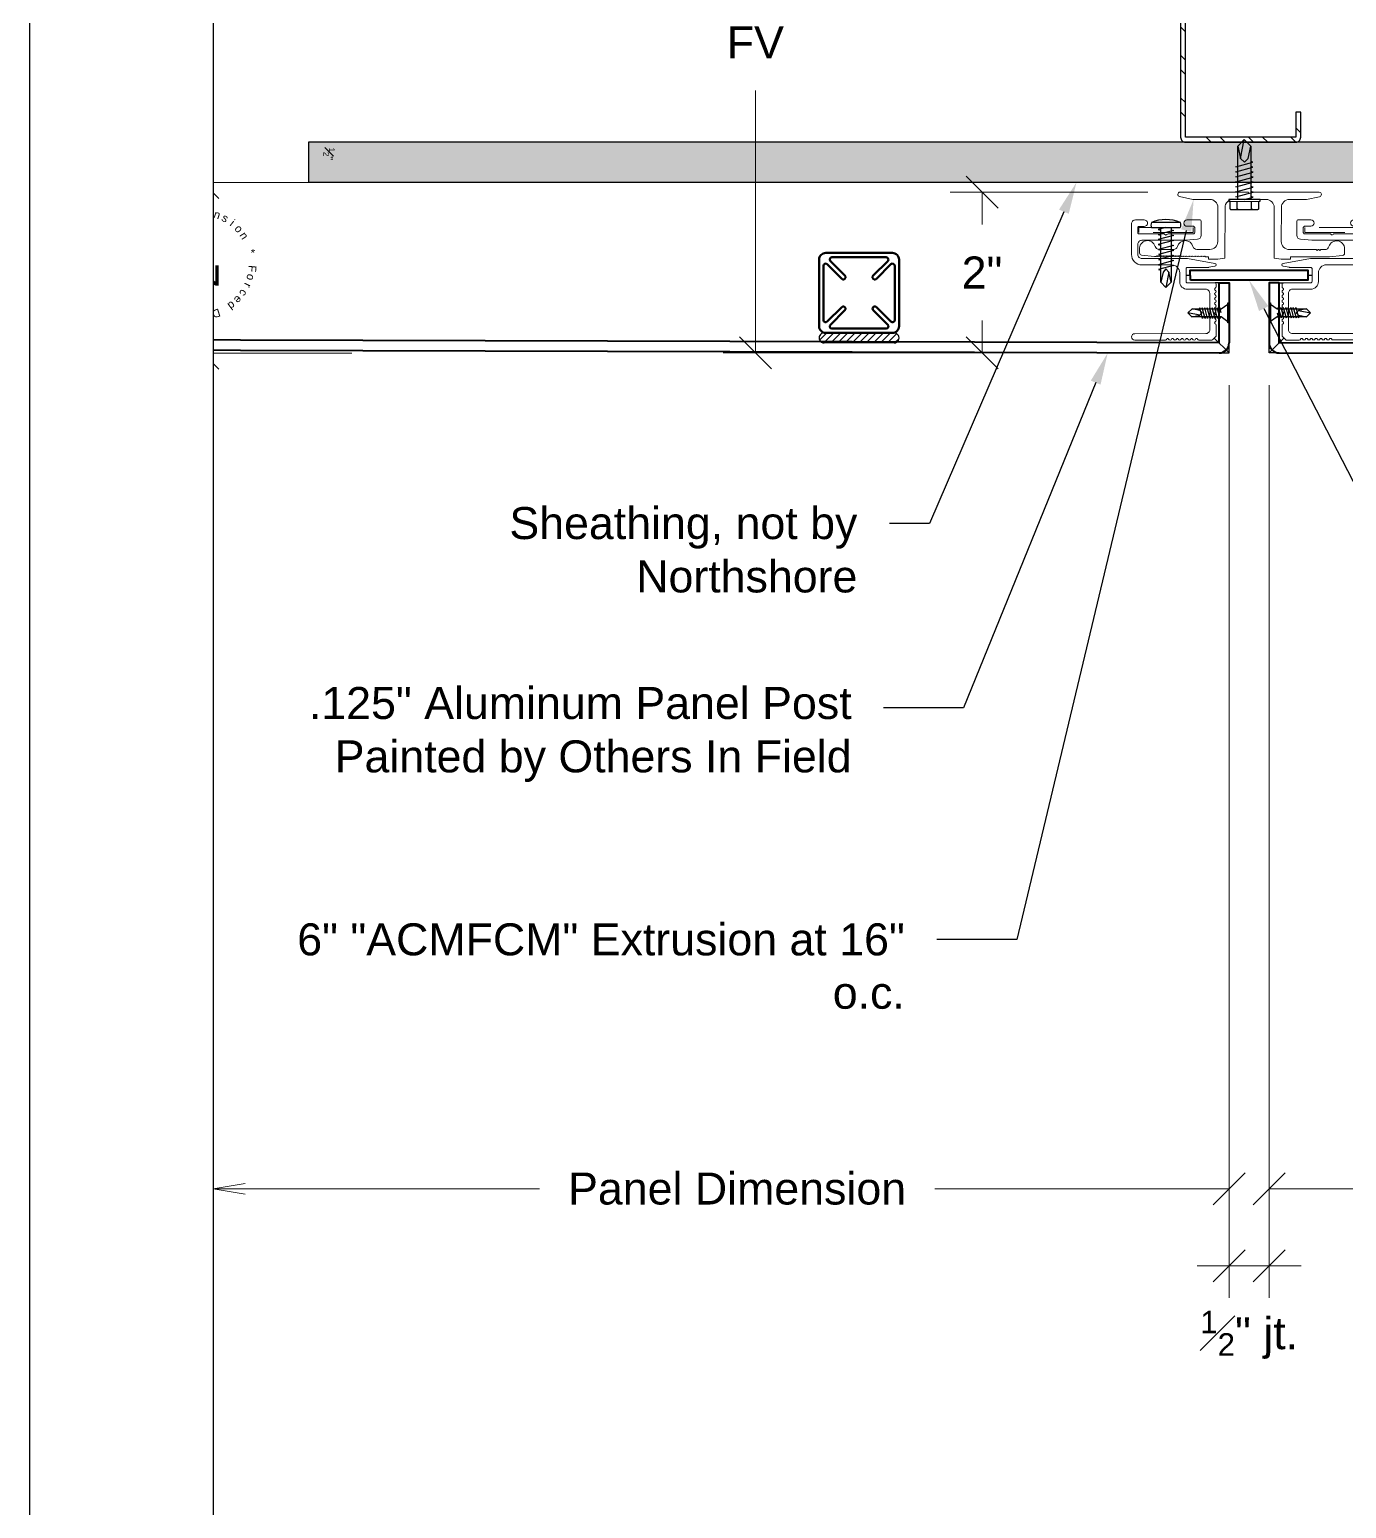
# Model space of a CAD drawing. Header units: inches. Extents: x -301 to 39679, y -468 to 370.
# Drawn here: x -20.05 to -3.59, y -348.61 to -330.13 of the extents above; entities that cross this region are included whole.
import ezdxf
from ezdxf import colors
from ezdxf.entities.mleader import LeaderData, LeaderLine
from ezdxf.enums import TextEntityAlignment as Align
from ezdxf.math import Vec2, Vec3

# ---------------------------------------------------------------- set-up
doc = ezdxf.new("R2010")
doc.units = ezdxf.units.IN
doc.header["$MEASUREMENT"] = 0
doc.linetypes.add('DASHED', pattern=[0.75, 0.5, -0.25])
doc.layers.get('Defpoints').update_dxf_attribs({"color": 3})
doc.layers.add('NSE-Border', color=156, linetype='Continuous', plot=False)
doc.layers.add('NSE-Construction', color=86, linetype='Continuous', plot=False)
for name, color, linetype, lineweight in [('NSE-Call-Outs', 51, 'Continuous', 13), ('NSE-Dimensions', 51, 'Continuous', 13), ('NSE-Furring 01', 30, 'Continuous', 18), ('NSE-Hardware', 111, 'Continuous', 25), ('NSE-Panels 01', 1, 'Continuous', 40), ('NSE-Sealant', 143, 'Continuous', 13), ('NSE-Title', 51, 'Continuous', 9)]:
    doc.layers.add(name, color=color, linetype=linetype, lineweight=lineweight)
doc.layers.add('NSE-Detail Border', color=7, linetype='Continuous')
doc.styles.add('001 - NSSM - Standard', font='arial.ttf', dxfattribs={"height": 0.1})
doc.styles.add('004 - NSSM - Standard', font='arial.ttf', dxfattribs={"height": 0.4})
doc.styles.add('008 - NSSM - Standard', font='arial.ttf', dxfattribs={"height": 0.8})
doc.styles.add('3_0-0_TEXT', font='simplex.shx', dxfattribs={"width": 0.7, "height": 0.375})
doc.styles.add('Anno - NSSM - Standard', font='arial.ttf', dxfattribs={"height": 0.1})
doc.dimstyles.new('$$$FASTENER$$$', dxfattribs={"dimtxt": 0.375, "dimasz": 0, "dimexe": 0, "dimexo": 0, "dimgap": 0, "dimtad": 0, "dimtih": 1, "dimtoh": 1, "dimdec": 4, "dimzin": 3, "dimdsep": 46, "dimlunit": 4, "dimtxsty": '3_0-0_TEXT', "dimblk": 'NONE', "dimcen": 0, "dimclrd": 256, "dimclre": 256, "dimclrt": 256, "dimadec": 0, "dimazin": 0, "dimtfac": 0.375, "dimtdec": 4, "dimtofl": 0, "dimtmove": 1, "dimatfit": 3, "dimldrblk": 'NONE', "dimfxl": 1, "dimtolj": 1, "dimtzin": 0, "dimarcsym": 0})
doc.dimstyles.new('004 - NSSM - Standard$0', dxfattribs={"dimtxt": 0.4, "dimasz": 0.4, "dimexe": 0.4, "dimexo": 0.4, "dimgap": 0.4, "dimtad": 0, "dimdec": 4, "dimzin": 3, "dimdsep": 46, "dimlunit": 5, "dimtxsty": '004 - NSSM - Standard', "dimblk": 'OBLIQUE', "dimcen": 0.4, "dimclrd": 256, "dimclre": 256, "dimclrt": 256, "dimazin": 0, "dimtfac": 0.7, "dimtdec": 4, "dimtmove": 1, "dimatfit": 2, "dimfxl": 1, "dimtfill": 1, "dimtfillclr": 11, "dimfrac": 1, "dimtolj": 1, "dimtzin": 0, "dimlwd": 0, "dimlwe": 0, "dimarcsym": 0})

# ---------------------------------------------------------------- blocks, each defined once
blk = doc.blocks.new('*U282')
blk.add_wipeout([(7.4103, 1.1293), (7.4103, 0), (0, 0), (0, 11.3125), (8.1719, 11.3125), (8.1719, 0), (7.4103, 0), (7.4103, 11.2706), (0.5733, 11.2706), (0.5733, 1.1293)])
at = {"layer": 'Defpoints', "ltscale": 0.0625}
blk.add_lwpolyline([(0.5733, 1.1293), (7.4103, 1.1293), (7.4103, 11.2706), (0.5733, 11.2706)], close=True, dxfattribs=at)
at = {"layer": 'NSE-Border', "ltscale": 0.0625}
blk.add_lwpolyline([(0, 0), (8.1719, 0), (8.1719, 11.3125), (0, 11.3125)], close=True, dxfattribs=at)
at = {"layer": 'Defpoints', "style": '008 - NSSM - Standard'}
blk.add_attdef('DETAIL_NUMBER', text='', height=0.2179, dxfattribs=at).set_placement((0.625, 0.5668), align=Align.MIDDLE_CENTER)
at = {"layer": 'NSE-Title', "style": '004 - NSSM - Standard'}
for tag, p in [('DETAIL_DESCRIPTION', (1.1292, 0.6197)), ('ARCH_REF', (2.1968, 0.3884))]:
    blk.add_attdef(tag, p, '', height=0.1341, dxfattribs=at)
blk = doc.blocks.new('*U32')
h = blk.add_hatch()
h.set_pattern_fill('ANSI32', color=256)
h.set_pattern_definition([(45, (-0.1277, -0.5417), (-0.265165, 0.265165), []), (45, (0.0491, -0.5417), (-0.265165, 0.265165), [])])
h.paths.add_polyline_path([(0.062, 0.062), (0.062, 1.438), (0.375, 1.438), (0.375, 1.5), (0.062, 1.5, 0.414214), (0, 1.438), (0, 0.062, 0.414214), (0.062, 0), (5.937, 0, 0.414214), (6, 0.062), (6, 1.438, 0.414214), (5.937, 1.5), (5.625, 1.5), (5.625, 1.438), (5.937, 1.438), (5.937, 0.062)])
blk.add_lwpolyline([(0.062, 0), (5.937, 0, 0.414214), (6, 0.062), (6, 1.438, 0.414214), (5.937, 1.5), (5.625, 1.5), (5.625, 1.438), (5.937, 1.438), (5.937, 0.062), (0.062, 0.062), (0.062, 1.438), (0.375, 1.438), (0.375, 1.5), (0.062, 1.5, 0.414214), (0, 1.438), (0, 0.062, 0.414214)], format="xyb", close=True)
blk = doc.blocks.new('*U195')
h = blk.add_hatch()
h.set_pattern_fill('AR-SAND', color=256, scale=0.125)
h.set_pattern_definition([(37.5, (0, 14.88534), (-0.0078742, 0.240853), [0, -0.19, 0, -0.2125, 0, -0.203125]), (7.5, (0, 14.88534), (0.221222, 0.352768), [0, -0.1025, 0, -0.17125, 0, -0.065625]), (327.5, (-0.15375, 14.88534), (0.3892677, 0.0007074), [0, -0.0625, 0, -0.225, 0, -0.29375]), (317.5, (-0.15375, 14.88534), (0.375766, 0.1097094), [0, -0.03125, 0, -0.1475, 0, -0.16875])])
h.paths.add_polyline_path([(0, 0), (0.5, 0), (0.5, 26.885), (0, 26.885)])
blk.add_lwpolyline([(0, 0), (0.5, 0), (0.5, 26.885), (0, 26.885)], close=True)
at = {"layer": 'NSE-Construction', "insert": (0.066, 0.329), "char_height": 0.1, "attachment_point": 1, "style": 'Anno - NSSM - Standard'}
blk.add_mtext_dynamic_manual_height_columns('\\A1;{\\H0.7x;\\S1#2;\\H1.42857x;"}', width=0.38327, gutter_width=0.5, heights=[0], dxfattribs=at)
blk = doc.blocks.new('_Oblique')
at = {"color": 0, "linetype": 'ByBlock', "lineweight": -2}
blk.add_line((-0.5, -0.5), (0.5, 0.5), dxfattribs=at)
blk = doc.blocks.new('_Open')
at = {"color": 0, "linetype": 'ByBlock', "lineweight": -2}
for p, q in [((-1, 0.167), (0, 0)), ((-1, -0.167), (0, 0)), ((0, 0), (-1, 0))]:
    blk.add_line(p, q, dxfattribs=at)
blk = doc.blocks.new('*D54')
at = {"layer": 'Defpoints', "color": 0, "transparency": 16777216}
for p in [(-17.757, -334.135), (-5.059, -334.169), (-17.757, -344.614)]:
    blk.add_point(p, dxfattribs=at)
at = {"layer": 'NSE-Dimensions', "lineweight": 0, "transparency": 16777216}
for p, q in [((-5.059, -334.569), (-5.059, -345.014)), ((-17.357, -344.614), (-13.679, -344.614)), ((-5.059, -344.614), (-8.737, -344.614))]:
    blk.add_line(p, q, dxfattribs=at)
at = {"layer": 'NSE-Dimensions', "lineweight": 0, "transparency": 16777216, "xscale": 0.4, "yscale": 0.4, "zscale": 0.4}
blk.add_blockref('_Oblique', (-5.059, -344.614), dxfattribs=at)
at = {"layer": 'NSE-Dimensions', "lineweight": 0, "transparency": 16777216, "xscale": 0.4, "yscale": 0.4, "zscale": 0.4, "rotation": 180}
blk.add_blockref('_Open', (-17.757, -344.614), dxfattribs=at)
at = {"layer": 'NSE-Dimensions', "transparency": 16777216, "insert": (-11.208, -344.614), "char_height": 0.4, "attachment_point": 5, "style": '004 - NSSM - Standard', "bg_fill": 3, "box_fill_scale": 1.25, "bg_fill_color": 256, "bg_fill_true_color": 13158600, "bg_fill_transparency": 0}
blk.add_mtext('\\A1;Panel Dimension', dxfattribs=at)
blk = doc.blocks.new('*D55')
at = {"layer": 'Defpoints', "color": 0, "transparency": 16777216}
for p in [(-4.559, -334.169), (9.591, -335.206), (9.591, -344.614)]:
    blk.add_point(p, dxfattribs=at)
at = {"layer": 'NSE-Dimensions', "lineweight": 0, "transparency": 16777216}
for p, q in [((-4.559, -334.569), (-4.559, -345.014)), ((-4.559, -344.614), (-0.155, -344.614)), ((9.191, -344.614), (4.787, -344.614))]:
    blk.add_line(p, q, dxfattribs=at)
at = {"layer": 'NSE-Dimensions', "lineweight": 0, "transparency": 16777216, "xscale": 0.4, "yscale": 0.4, "zscale": 0.4, "rotation": 180}
blk.add_blockref('_Oblique', (-4.559, -344.614), dxfattribs=at)
at = {"layer": 'NSE-Dimensions', "lineweight": 0, "transparency": 16777216, "xscale": 0.4, "yscale": 0.4, "zscale": 0.4}
blk.add_blockref('_Open', (9.591, -344.614), dxfattribs=at)
at = {"layer": 'NSE-Dimensions', "transparency": 16777216, "insert": (2.316, -344.614), "char_height": 0.4, "attachment_point": 5, "style": '004 - NSSM - Standard', "bg_fill": 3, "box_fill_scale": 1.25, "bg_fill_color": 256, "bg_fill_true_color": 13158600, "bg_fill_transparency": 0}
blk.add_mtext('\\A1;Panel Dimension', dxfattribs=at)
blk = doc.blocks.new('*D52')
at = {"layer": 'Defpoints', "color": 0, "transparency": 16777216}
for p in [(-17.885, -332.036), (-15.622, -332.036), (-15.622, -334.169)]:
    blk.add_point(p, dxfattribs=at)
at = {"layer": 'NSE-Construction', "lineweight": 0, "transparency": 16777216}
for p, q in [((-16.022, -332.036), (-18.285, -332.036)), ((-17.885, -332.036), (-17.885, -332.469)), ((-17.885, -334.169), (-17.885, -333.735)), ((-16.022, -334.169), (-18.285, -334.169))]:
    blk.add_line(p, q, dxfattribs=at)
at = {"layer": 'NSE-Construction', "lineweight": 0, "transparency": 16777216, "xscale": 0.4, "yscale": 0.4, "zscale": 0.4}
for p, rotation in [((-17.885, -332.036), 90), ((-17.885, -334.169), 270)]:
    blk.add_blockref('_Oblique', p, dxfattribs=dict(at, rotation=rotation))
at = {"layer": 'NSE-Construction', "transparency": 16777216, "insert": (-17.885, -333.102), "char_height": 0.4, "attachment_point": 5, "rotation": 90, "style": '004 - NSSM - Standard', "bg_fill": 3, "box_fill_scale": 1.25, "bg_fill_color": 256, "bg_fill_true_color": 13158600, "bg_fill_transparency": 0}
blk.add_mtext('\\A1;2"', dxfattribs=at)
blk = doc.blocks.new('ForcedDimension Note')
at = {"layer": 'Defpoints', "color": 3, "style": '001 - NSSM - Standard'}
for s, rotation, p in [('d', 38.8462, (-0.0941, 0.1168)), ('D', 19.6717, (-0.0505, 0.1412)), ('i', 10.0845, (-0.0263, 0.1477)), ('m', 0.4973, (-0.0013, 0.15)), ('e', 350.9101, (0.0237, 0.1481)), ('n', 341.3229, (0.048, 0.1421)), ('s', 331.7356, (0.071, 0.1321)), ('i', 322.1484, (0.092, 0.1184)), ('c', 58.0206, (-0.1272, 0.0794)), ('e', 48.4334, (-0.1122, 0.0995)), ('o', 312.5612, (0.1105, 0.1015)), ('n', 302.974, (0.1258, 0.0816)), ('r', 67.6078, (-0.1387, 0.0571)), ('*', 283.7995, (0.1457, 0.0358)), ('F', 86.7823, (-0.1498, 0.0084)), ('o', 77.1951, (-0.1463, 0.0332)), ('*', 101.6423, (-0.1469, -0.0303)), ('o', 255.0379, (0.1449, -0.0387)), ('F', 264.6251, (0.1493, -0.0141)), ('n', 120.8168, (-0.1288, -0.0768)), ('c', 235.8634, (0.1242, -0.0842)), ('r', 245.4507, (0.1364, -0.0623)), ('o', 130.404, (-0.1142, -0.0972)), ('i', 139.9912, (-0.0964, -0.1149)), ('s', 149.5785, (-0.076, -0.1293)), ('n', 159.1657, (-0.0534, -0.1402)), ('d', 216.689, (0.0896, -0.1203)), ('e', 226.2762, (0.1084, -0.1037)), ('e', 168.7529, (-0.0293, -0.1471)), ('m', 178.3401, (-0.0043, -0.1499)), ('i', 187.9273, (0.0207, -0.1486)), ('D', 197.5146, (0.0451, -0.143))]:
    blk.add_text(s, height=0.025, rotation=rotation, dxfattribs=at).set_placement(p, align=Align.CENTER)
blk = doc.blocks.new('_None')
blk = doc.blocks.new('*U110')
at = {"linetype": 'Continuous'}
blk.add_lwpolyline([(0.642, -1.543), (0.77, -1.543, 0.414214), (0.9, -1.413), (0.9, -1.041, -0.414214), (1, -0.941), (1.109, -0.941, 0.414214), (1.205, -0.845), (1.205, -0.616, -0.414214), (1.255, -0.566), (1.71, -0.566, -0.414214), (1.76, -0.616), (1.76, -1.503, 1), (1.84, -1.503), (1.84, -1.121, 0.302776), (1.827, -1.103, -0.666667), (1.827, -1.08, 0.666667), (1.827, -1.043, -0.666667), (1.827, -1.02, 0.666667), (1.827, -0.983, -0.666667), (1.827, -0.96, 0.666667), (1.827, -0.923, -0.666667), (1.827, -0.9, 0.666667), (1.827, -0.863, -0.666667), (1.827, -0.84, 0.666667), (1.827, -0.803, -0.666667), (1.827, -0.78, 0.666667), (1.827, -0.743, -0.666667), (1.827, -0.72, 0.302776), (1.84, -0.701), (1.84, -0.539, 0.198912), (1.835, -0.528), (1.797, -0.491, 0.198912), (1.786, -0.486), (1.654, -0.486, 0.302776), (1.636, -0.498, -0.666667), (1.612, -0.498, 0.666667), (1.576, -0.498, -0.666667), (1.552, -0.498, 0.666667), (1.516, -0.498, -0.666667), (1.492, -0.498, 0.666667), (1.456, -0.498, -0.666667), (1.432, -0.498, 0.666667), (1.396, -0.498, -0.666667), (1.372, -0.498, 0.666667), (1.336, -0.498, -0.666667), (1.312, -0.498, 0.666667), (1.276, -0.498, -0.666667), (1.252, -0.498, 0.666667), (1.216, -0.498, -0.666667), (1.192, -0.498, 0.302776), (1.174, -0.486), (1.141, -0.486, 0.414214), (1.125, -0.502), (1.125, -0.845, -0.414214), (1.109, -0.861), (0.948, -0.861, -0.414214), (0.932, -0.845), (0.932, -0.58, 0.045635), (0.931, -0.577), (0.917, -0.5, 0.832406), (0.883, -0.5), (0.82, -0.843, 0.045635), (0.82, -0.845), (0.82, -1.413, -0.414214), (0.77, -1.463), (0.642, -1.463, -0.414214), (0.592, -1.413), (0.592, -0.861, 0.01996), (0.592, -0.86), (0.581, -0.719, 0.391021), (0.531, -0.673), (0.354, -0.673, 0.414214), (0.338, -0.689), (0.338, -0.849, 1), (0.418, -0.849), (0.418, -0.769, -0.414214), (0.434, -0.753), (0.496, -0.753, -0.414214), (0.512, -0.769), (0.512, -1.086, 0.262938), (0.52, -1.1, -0.564932), (0.52, -1.125, 0.262938), (0.512, -1.139), (0.512, -1.447, -0.414214), (0.496, -1.463), (0.434, -1.463, -0.414214), (0.418, -1.447), (0.418, -1.383, 1), (0.338, -1.383), (0.338, -1.493, 0.414214), (0.388, -1.543), (0.706, -1.543)], format="xyb", dxfattribs=at)
at = {"linetype": 'DASHED', "lineweight": 0, "transparency": 16777216}
blk.add_lwpolyline([(0.496, -0.772), (0.496, -1.452), (0.434, -1.452), (0.434, -0.772)], close=True, dxfattribs=at)
blk = doc.blocks.new('*U158')
at = {"transparency": 16777216}
blk.add_lwpolyline([(0.798, -0.617), (0.806, -0.625), (0.798, -0.632), (0.806, -0.64), (0.798, -0.647), (0.806, -0.655), (0.798, -0.662), (0.806, -0.67), (0.798, -0.677), (0.806, -0.685), (0.798, -0.692), (0.806, -0.7), (0.798, -0.707), (0.806, -0.715), (0.798, -0.722), (0.806, -0.73), (0.798, -0.737), (0.806, -0.745), (0.798, -0.752), (0.806, -0.76), (0.798, -0.767), (0.806, -0.775), (0.798, -0.782), (0.806, -0.79), (0.798, -0.797), (0.806, -0.805), (0.798, -0.812), (0.806, -0.82), (0.798, -0.827), (0.806, -0.835), (0.798, -0.842), (0.806, -0.85), (0.798, -0.857), (0.806, -0.865), (0.798, -0.872), (0.806, -0.88), (0.798, -0.887), (0.806, -0.895), (0.798, -0.902), (0.806, -0.91), (0.798, -0.917), (0.806, -0.925), (0.798, -0.932), (0.806, -0.94), (0.798, -0.947), (0.806, -0.955), (0.798, -0.962), (0.806, -0.97), (0.798, -0.977), (0.806, -0.985), (0.798, -0.992), (0.806, -1), (0.798, -1.007), (0.806, -1.015), (0.798, -1.022), (0.806, -1.03), (0.798, -1.037), (0.806, -1.045), (0.798, -1.052), (0.806, -1.06), (0.798, -1.067), (0.806, -1.075), (0.798, -1.082), (0.806, -1.09), (0.798, -1.097), (0.806, -1.105), (0.798, -1.112), (0.806, -1.12), (0.798, -1.127), (0.806, -1.135), (0.798, -1.142), (0.806, -1.15), (0.798, -1.157), (0.806, -1.165), (0.806, -1.187), (0.789, -1.35, -0.383421), (0.761, -1.375), (0.716, -1.375, -0.918526), (0.679, -1.179, 0.337188), (0.716, -1.131), (0.716, -0.948, 0.337188), (0.679, -0.9, -0.760886), (0.679, -0.707, 0.337188), (0.716, -0.659), (0.716, -0.497, 0.414214), (0.616, -0.397), (0.19, -0.397, 0.414214), (0.09, -0.497), (0.09, -0.71), (0.055, -0.875, -0.900068), (0, -0.87), (0, -0.015, 1), (0, 0.015), (0, 0.87, -0.900068), (0.055, 0.875), (0.09, 0.71), (0.09, 0.497, 0.414214), (0.19, 0.397), (0.616, 0.397, 0.414214), (0.716, 0.497), (0.716, 0.835, 1), (0.716, 0.855), (0.716, 0.869, 1), (0.716, 0.889), (0.716, 0.943, 0.337188), (0.679, 0.991, -0.873386), (0.706, 1.187), (0.761, 1.187, -0.383421), (0.789, 1.163), (0.806, 1), (0.806, 0.513), (0.836, 0.513), (0.836, 0.397), (0.825, 0.307), (0.19, 0.307, 0.414214), (0.09, 0.207), (0.09, 0.015, 1), (0.09, -0.015), (0.09, -0.207, 0.414214), (0.19, -0.307), (0.825, -0.307), (0.836, -0.397), (0.836, -0.513), (0.806, -0.513), (0.806, -0.55), (0.798, -0.557), (0.806, -0.565), (0.798, -0.572), (0.806, -0.58), (0.798, -0.587), (0.806, -0.595), (0.798, -0.602), (0.806, -0.61)], format="xyb", close=True, dxfattribs=at)
blk = doc.blocks.new('*U49')
at = {"linetype": 'Continuous'}
blk.add_lwpolyline([(0.642, 1.543), (0.77, 1.543, -0.414214), (0.9, 1.413), (0.9, 1.041, 0.414214), (1, 0.941), (1.109, 0.941, -0.414214), (1.205, 0.845), (1.205, 0.616, 0.414214), (1.255, 0.566), (1.71, 0.566, 0.414214), (1.76, 0.616), (1.76, 1.503, -1), (1.84, 1.503), (1.84, 1.121, -0.302776), (1.827, 1.103, 0.666667), (1.827, 1.08, -0.666667), (1.827, 1.043, 0.666667), (1.827, 1.02, -0.666667), (1.827, 0.983, 0.666667), (1.827, 0.96, -0.666667), (1.827, 0.923, 0.666667), (1.827, 0.9, -0.666667), (1.827, 0.863, 0.666667), (1.827, 0.84, -0.666667), (1.827, 0.803, 0.666667), (1.827, 0.78, -0.666667), (1.827, 0.743, 0.666667), (1.827, 0.72, -0.302776), (1.84, 0.701), (1.84, 0.539, -0.198912), (1.835, 0.528), (1.797, 0.491, -0.198912), (1.786, 0.486), (1.654, 0.486, -0.302776), (1.636, 0.498, 0.666667), (1.612, 0.498, -0.666667), (1.576, 0.498, 0.666667), (1.552, 0.498, -0.666667), (1.516, 0.498, 0.666667), (1.492, 0.498, -0.666667), (1.456, 0.498, 0.666667), (1.432, 0.498, -0.666667), (1.396, 0.498, 0.666667), (1.372, 0.498, -0.666667), (1.336, 0.498, 0.666667), (1.312, 0.498, -0.666667), (1.276, 0.498, 0.666667), (1.252, 0.498, -0.666667), (1.216, 0.498, 0.666667), (1.192, 0.498, -0.302776), (1.174, 0.486), (1.141, 0.486, -0.414214), (1.125, 0.502), (1.125, 0.845, 0.414214), (1.109, 0.861), (0.948, 0.861, 0.414214), (0.932, 0.845), (0.932, 0.58, -0.045635), (0.931, 0.577), (0.917, 0.5, -0.832406), (0.883, 0.5), (0.82, 0.843, -0.045635), (0.82, 0.845), (0.82, 1.413, 0.414214), (0.77, 1.463), (0.642, 1.463, 0.414214), (0.592, 1.413), (0.592, 0.861, -0.01996), (0.592, 0.86), (0.581, 0.719, -0.391021), (0.531, 0.673), (0.354, 0.673, -0.414214), (0.338, 0.689), (0.338, 0.849, -1), (0.418, 0.849), (0.418, 0.769, 0.414214), (0.434, 0.753), (0.496, 0.753, 0.414214), (0.512, 0.769), (0.512, 1.086, -0.262938), (0.52, 1.1, 0.564932), (0.52, 1.125, -0.262938), (0.512, 1.139), (0.512, 1.447, 0.414214), (0.496, 1.463), (0.434, 1.463, 0.414214), (0.418, 1.447), (0.418, 1.383, -1), (0.338, 1.383), (0.338, 1.493, -0.414214), (0.388, 1.543), (0.706, 1.543)], format="xyb", dxfattribs=at)
at = {"linetype": 'DASHED', "lineweight": 0, "transparency": 16777216}
blk.add_lwpolyline([(0.496, 0.772), (0.496, 1.452), (0.434, 1.452), (0.434, 0.772)], close=True, dxfattribs=at)
blk = doc.blocks.new('*D197')
at = {"layer": 'Defpoints', "color": 0, "transparency": 16777216}
for p in [(-5.059, -344.614), (-4.559, -344.614), (-4.559, -345.578)]:
    blk.add_point(p, dxfattribs=at)
at = {"layer": 'NSE-Dimensions', "color": 51, "lineweight": 0, "transparency": 16777216}
for p, q in [((-5.059, -345.014), (-5.059, -345.978)), ((-4.559, -345.014), (-4.559, -345.978)), ((-5.059, -345.578), (-5.459, -345.578)), ((-5.059, -345.578), (-4.559, -345.578)), ((-4.559, -345.578), (-4.159, -345.578))]:
    blk.add_line(p, q, dxfattribs=at)
at = {"layer": 'NSE-Dimensions', "color": 51, "lineweight": 0, "transparency": 16777216, "xscale": 0.4, "yscale": 0.4, "zscale": 0.4}
blk.add_blockref('_Oblique', (-5.059, -345.578), dxfattribs=at)
at = {"layer": 'NSE-Dimensions', "color": 51, "lineweight": 0, "transparency": 16777216, "xscale": 0.4, "yscale": 0.4, "zscale": 0.4, "rotation": 180}
blk.add_blockref('_Oblique', (-4.559, -345.578), dxfattribs=at)
at = {"layer": 'NSE-Dimensions', "transparency": 16777216, "insert": (-4.809, -346.44), "char_height": 0.4, "attachment_point": 5, "style": '004 - NSSM - Standard', "bg_fill": 3, "box_fill_scale": 1.25, "bg_fill_color": 256, "bg_fill_true_color": 13158600, "bg_fill_transparency": 0}
blk.add_mtext('\\A1;{\\H1x;{\\H0.7x;\\S1#2;}"} jt.', dxfattribs=at)
blk = doc.blocks.new('*D283')
at = {"layer": 'Defpoints', "color": 0, "transparency": 16777216}
for p in [(-8.147, -332.159), (-5.673, -332.159), (-5.184, -334.168)]:
    blk.add_point(p, dxfattribs=at)
at = {"layer": 'NSE-Dimensions', "color": 51, "lineweight": 0, "transparency": 16777216}
for p, q in [((-6.073, -332.159), (-8.547, -332.159)), ((-8.147, -332.159), (-8.147, -332.563)), ((-8.147, -334.168), (-8.147, -333.764)), ((-5.584, -334.168), (-8.547, -334.168))]:
    blk.add_line(p, q, dxfattribs=at)
at = {"layer": 'NSE-Dimensions', "color": 51, "lineweight": 0, "transparency": 16777216, "xscale": 0.4, "yscale": 0.4, "zscale": 0.4}
for p, rotation in [((-8.147, -332.159), 90), ((-8.147, -334.168), 270)]:
    blk.add_blockref('_Oblique', p, dxfattribs=dict(at, rotation=rotation))
at = {"layer": 'NSE-Dimensions', "transparency": 16777216, "insert": (-8.147, -333.163), "char_height": 0.4, "attachment_point": 5, "style": '004 - NSSM - Standard', "bg_fill": 3, "box_fill_scale": 1.25, "bg_fill_color": 256, "bg_fill_true_color": 13158600, "bg_fill_transparency": 0}
blk.add_mtext('\\A1;2"', dxfattribs=at)
blk = doc.blocks.new('*D284')
at = {"layer": 'Defpoints', "color": 0, "transparency": 16777216}
for p in [(-10.98, -326.408), (-5.184, -326.408), (-5.184, -334.168)]:
    blk.add_point(p, dxfattribs=at)
at = {"layer": 'NSE-Dimensions', "color": 51, "lineweight": 0, "transparency": 16777216}
for p, q in [((-5.584, -326.408), (-11.38, -326.408)), ((-10.98, -326.408), (-10.98, -329.688)), ((-10.98, -334.168), (-10.98, -330.888)), ((-5.584, -334.168), (-11.38, -334.168))]:
    blk.add_line(p, q, dxfattribs=at)
at = {"layer": 'NSE-Dimensions', "color": 51, "lineweight": 0, "transparency": 16777216, "xscale": 0.4, "yscale": 0.4, "zscale": 0.4}
for p, rotation in [((-10.98, -326.408), 90), ((-10.98, -334.168), 270)]:
    blk.add_blockref('_Oblique', p, dxfattribs=dict(at, rotation=rotation))
at = {"layer": 'NSE-Dimensions', "transparency": 16777216, "insert": (-10.98, -330.288), "char_height": 0.4, "attachment_point": 5, "style": '004 - NSSM - Standard', "bg_fill": 3, "box_fill_scale": 1.25, "bg_fill_color": 256, "bg_fill_true_color": 13158600, "bg_fill_transparency": 0}
blk.add_mtext('\\A1;FV', dxfattribs=at)
blk = doc.blocks.new('*U287')
at = {"layer": 'NSE-Sealant', "linetype": 'ByBlock', "lineweight": -2}
h = blk.add_hatch(dxfattribs=at)
h.set_pattern_fill('ANSI31', color=0, scale=0.5)
h.set_pattern_definition([(45, (-0.80175, 0.5), (-0.0441942, 0.0441942), [])])
edge = h.paths.add_edge_path()
edge.add_arc((0.874, 0.062), 0.0625, 269.4022, 450.5978)
edge.add_line((0.873, 0.125), (0, 0.125))
edge.add_arc((-0.001, 0.062), 0.0625, 89.4022, 270.5978)
edge.add_line((0, 0), (0.873, 0))
at = {"layer": 'NSE-Sealant', "color": 0, "linetype": 'ByBlock', "lineweight": -2}
for p, q in [((0, 0.125), (0.873, 0.125)), ((0.873, 0), (0, 0))]:
    blk.add_line(p, q, dxfattribs=at)
for centre, start, end in [((-0.001, 0.062), 89.4022, 270.5978), ((0.874, 0.062), 269.4022, 90.5978)]:
    blk.add_arc(centre, 0.0625, start, end, dxfattribs=at)
blk = doc.blocks.new('NorthClad Tube Stiffener')
at = {"lineweight": 50}
for points in [[(-0.417, 0.125, -0.414214), (-0.5, 0.208), (-0.5, 1.042, -0.414214), (-0.417, 1.125), (0.417, 1.125, -0.414214), (0.5, 1.042), (0.5, 0.208, -0.414214), (0.417, 0.125)], [(0.177, 0.409), (0.359, 0.227, -0.668179), (0.34, 0.18), (-0.34, 0.18, -0.668179), (-0.359, 0.227), (-0.177, 0.409, 1), (-0.216, 0.448), (-0.398, 0.266, -0.668179), (-0.445, 0.285), (-0.445, 0.965, -0.668179), (-0.398, 0.984), (-0.216, 0.802, 1), (-0.177, 0.841), (-0.359, 1.023, -0.668179), (-0.34, 1.07), (0.34, 1.07, -0.668179), (0.359, 1.023), (0.177, 0.841, 1), (0.216, 0.802), (0.398, 0.984, -0.668179), (0.445, 0.965), (0.445, 0.285, -0.668179), (0.398, 0.266), (0.216, 0.448, 1)]]:
    blk.add_lwpolyline(points, format="xyb", close=True, dxfattribs=at)
at = {"rotation": 180}
blk.add_blockref('*U287', (0.437, 0.125), dxfattribs=at)
blk = doc.blocks.new('*U30')
blk.add_lwpolyline([(0.035, -0.125), (0.035, 0.125), (0.052, 0.125), (0.052, -0.125)], close=True)
for points in [[(0.052, 0.11), (0.136, 0.05), (0.5, 0.05), (0.552, 0), (0.5, -0.05), (0.136, -0.05), (0.052, -0.11), (0.052, 0.11)], [(0.5, 0.05), (0.402, 0.029), (0.373, 0), (0.402, -0.029), (0.5, -0.05)], [(0.402, 0.029), (0.552, 0)]]:
    blk.add_leader(points, dimstyle='$$$FASTENER$$$')
at = {"has_arrowhead": 0}
for points in [[(0.143, 0.05), (0.148, 0.069), (0.184, -0.063), (0.187, -0.051)], [(0.175, 0.05), (0.18, 0.069), (0.215, -0.063), (0.218, -0.051)], [(0.206, 0.05), (0.211, 0.069), (0.246, -0.063), (0.25, -0.051)], [(0.237, 0.05), (0.242, 0.069), (0.278, -0.063), (0.281, -0.051)], [(0.268, 0.05), (0.273, 0.069), (0.309, -0.063), (0.312, -0.051)], [(0.3, 0.05), (0.305, 0.069), (0.34, -0.063), (0.343, -0.051)], [(0.331, 0.05), (0.336, 0.069), (0.371, -0.063), (0.375, -0.051)], [(0.362, 0.05), (0.367, 0.069), (0.403, -0.063), (0.406, -0.051)], [(0.136, 0), (0.153, -0.063), (0.156, -0.051)]]:
    blk.add_leader(points, dimstyle='$$$FASTENER$$$', dxfattribs=at)
blk = doc.blocks.new('*U192')
blk.add_lwpolyline([(14.914, -0.125), (0.125, -0.125), (0.125, -0.876), (0, -0.876), (0, -0.125, -0.414214), (0.125, 0), (14.914, 0, -0.414214), (15.039, -0.125)], format="xyb")
blk.add_lwpolyline([(14.914, -0.125), (14.914, -0.876), (15.039, -0.875), (15.039, -0.125)])
at = {"layer": 'Defpoints'}
for p, q in [((0, 0), (0.185, -0.185)), ((15.039, 0), (14.854, -0.185)), ((0.125, -0.876), (0.178, -0.876)), ((14.914, -0.876), (14.861, -0.876))]:
    blk.add_line(p, q, dxfattribs=at)
for points in [[(0.125, 0), (0, 0), (0, -0.125)], [(14.914, 0), (15.039, 0), (15.039, -0.125)]]:
    blk.add_lwpolyline(points, dxfattribs=at)
at = {"layer": 'NSE-Hardware', "xscale": -1, "rotation": 180}
blk.add_blockref('*U30', (-0.035, -0.501), dxfattribs=at)
at = {"layer": 'NSE-Hardware', "xscale": -1}
blk.add_blockref('*U30', (15.074, -0.501), dxfattribs=at)
blk = doc.blocks.new('*U193')
blk.add_lwpolyline([(13.884, -0.125), (0.125, -0.125), (0.125, -0.876), (0, -0.876), (0, -0.125, -0.414214), (0.125, 0), (13.884, 0, -0.414214), (14.009, -0.125)], format="xyb")
blk.add_lwpolyline([(13.884, -0.125), (13.884, -0.877), (14.009, -0.875), (14.009, -0.125)])
at = {"layer": 'Defpoints'}
for p, q in [((0, 0), (0.185, -0.185)), ((14.009, 0), (13.824, -0.185)), ((0.125, -0.876), (0.178, -0.876)), ((13.884, -0.877), (13.832, -0.877))]:
    blk.add_line(p, q, dxfattribs=at)
for points in [[(0.125, 0), (0, 0), (0, -0.125)], [(13.884, 0), (14.009, 0), (14.009, -0.125)]]:
    blk.add_lwpolyline(points, dxfattribs=at)
at = {"layer": 'NSE-Hardware', "xscale": -1, "rotation": 180}
blk.add_blockref('*U30', (-0.035, -0.501), dxfattribs=at)
at = {"layer": 'NSE-Hardware', "xscale": -1}
blk.add_blockref('*U30', (14.044, -0.501), dxfattribs=at)
blk = doc.blocks.new('*U127')
for p, q in [((-0.061, 0.09), (0.028, 0.09)), ((-0.061, -0.09), (0.028, -0.09))]:
    blk.add_line(p, q)
blk.add_lwpolyline([(0.052, 0.196), (0.028, 0.196), (0.028, -0.196), (0.052, -0.196)], close=True)
for points in [[(0.028, 0.181), (-0.061, 0.181, 0.414214), (-0.073, 0.168), (-0.073, -0.168, 0.414214), (-0.061, -0.18), (0.028, -0.18)], [(-0.073, 0.103, 0.414214), (-0.061, 0.09, 0.414214), (-0.073, 0.078)], [(-0.073, -0.078, 0.414214), (-0.061, -0.09, 0.414214), (-0.073, -0.103)]]:
    blk.add_lwpolyline(points, format="xyb")
for points in [[(0.052, 0.08), (0.719, 0.08), (0.802, 0), (0.719, -0.08), (0.052, -0.08), (0.052, 0.08)], [(0.719, 0.08), (0.562, 0.046), (0.516, 0), (0.562, -0.046), (0.719, -0.08)], [(0.562, 0.046), (0.802, 0)]]:
    blk.add_leader(points, dimstyle='$$$FASTENER$$$')
at = {"has_arrowhead": 0}
for points in [[(0.078, 0.08), (0.085, 0.108), (0.143, -0.108), (0.151, -0.08)], [(0.14, 0.08), (0.148, 0.108), (0.206, -0.108), (0.213, -0.08)], [(0.203, 0.08), (0.21, 0.108), (0.268, -0.108), (0.276, -0.08)], [(0.265, 0.08), (0.273, 0.108), (0.331, -0.108), (0.338, -0.08)], [(0.328, 0.08), (0.335, 0.108), (0.393, -0.108), (0.401, -0.08)], [(0.39, 0.08), (0.398, 0.108), (0.456, -0.108), (0.463, -0.08)], [(0.453, 0.08), (0.46, 0.108), (0.518, -0.108), (0.526, -0.08)], [(0.052, 0), (0.081, -0.108), (0.088, -0.08)]]:
    blk.add_leader(points, dimstyle='$$$FASTENER$$$', dxfattribs=at)
blk = doc.blocks.new('*U271')
for points in [[(-0.011, 0.18), (-0.011, -0.18)], [(0.052, -0.18), (0.052, 0.18)]]:
    blk.add_lwpolyline(points)
for centre, radius, start, end in [((0.02, 0.117), 0.0706, 63.732, 116.268), ((0.403, 0), 0.452, 156.4899, 203.5101), ((0.02, -0.117), 0.0706, 243.732, 296.268)]:
    blk.add_arc(centre, radius, start, end)
for points in [[(0.052, 0.065), (0.735, 0.065), (0.802, 0), (0.735, -0.065), (0.052, -0.065), (0.052, 0.065)], [(0.735, 0.065), (0.607, 0.037), (0.569, 0), (0.607, -0.037), (0.735, -0.065)], [(0.607, 0.037), (0.802, 0)]]:
    blk.add_leader(points, dimstyle='$$$FASTENER$$$')
at = {"has_arrowhead": 0}
for points in [[(0.081, 0.065), (0.089, 0.095), (0.14, -0.095), (0.148, -0.065)], [(0.143, 0.065), (0.151, 0.095), (0.202, -0.095), (0.21, -0.065)], [(0.206, 0.065), (0.214, 0.095), (0.265, -0.095), (0.273, -0.065)], [(0.268, 0.065), (0.276, 0.095), (0.327, -0.095), (0.335, -0.065)], [(0.331, 0.065), (0.339, 0.095), (0.39, -0.095), (0.398, -0.065)], [(0.393, 0.065), (0.401, 0.095), (0.452, -0.095), (0.46, -0.065)], [(0.456, 0.065), (0.464, 0.095), (0.515, -0.095), (0.523, -0.065)], [(0.518, 0.065), (0.526, 0.095), (0.577, -0.095), (0.585, -0.065)], [(0.052, 0), (0.077, -0.095), (0.085, -0.065)]]:
    blk.add_leader(points, dimstyle='$$$FASTENER$$$', dxfattribs=at)

msp = doc.modelspace()

# ---------------------------------------------------------------- linework, layer by layer
at = {"color": 0, "linetype": 'Continuous', "lineweight": 0, "extrusion": (-0.546706, 0.837325, 1.07521e-14)}
msp.add_line((-5.0591, -333.29425), (-5.05992, -333.29422), dxfattribs=at)
at = {"layer": 'NSE-Construction'}
msp.add_line((-4.07634, -333.19495), (-4.02318, -333.19493), dxfattribs=at)

# ---------------------------------------------------------------- block references
for name, p, rotation in [('*U32', (-5.66461, -325.53556), 270), ('*U195', (-16.56595, -331.53556), 270), ('*U127', (-4.86814, -332.30125), 90.06503110559551)]:
    msp.add_blockref(name, p, dxfattribs=dict(at, rotation=rotation))
at = {"layer": 'NSE-Furring 01', "xscale": -1, "rotation": 90.06503110559555}
msp.add_blockref('*U110', (-4.88532, -332.16765), dxfattribs=at)
at = {"layer": 'NSE-Panels 01', "xscale": -1, "rotation": 179.8454673758199}
for name, p in [('*U193', (-19.06836, -334.13107)), ('*U192', (-4.55964, -334.16794))]:
    msp.add_blockref(name, p, dxfattribs=at)

# ---------------------------------------------------------------- next in the draw order: dimensions: what is measured, and where the dimension line sits
at = {"layer": 'NSE-Dimensions'}
dim = msp.add_linear_dim(base=(9.591, -344.61433), p1=(-4.55893, -334.16865), p2=(9.591, -335.20617), text='Panel Dimension', dimstyle='004 - NSSM - Standard$0', override={"dimpost": '"', "dimblk1": 'Oblique', "dimblk2": 'Open', "dimsah": 1, "dimse2": 1, "dimsd2": 0}, dxfattribs=at)
dim.commit()
dim.dimension.update_dxf_attribs({"geometry": '*D55', "text_midpoint": (2.31604, -344.61433)})

# ---------------------------------------------------------------- next in the draw order: leaders
at = {"layer": 'NSE-Call-Outs'}
ml = msp.add_multileader_mtext('Standard', dxfattribs=at)
ml.set_content('6" "ACMFCM" Extrusion at 16" o.c.', color=256, style='004 - NSSM - Standard')
ml.set_leader_properties(color=256)
ml.build(insert=Vec2(0, 0))
ml.multileader.update_dxf_attribs({"dogleg_length": 1, "arrow_head_size": 0.4})
ctx = ml.context
ctx.base_point, ctx.char_height, ctx.arrow_head_size, ctx.landing_gap_size, ctx.plane_origin = Vec3(-17.05878, -341.50064), 0.4, 0.4, 0.4, Vec3(-26.14922, -327.0128)
ctx.text_align_type = 2
notes = []
notes.append((ctx, [(0, (1, 1, 0), (-7.71171, -341.50064), (-1, 0), 1, [(0, [(-5.50231, -332.24929)], 0, [])])]))
ctx.mtext.insert, ctx.mtext.width, ctx.mtext.defined_height, ctx.mtext.alignment, ctx.mtext.flow_direction = Vec3(-9.11171, -341.29737), 8, 1.41801, 3, 5
ctx.mtext.has_bg_fill, ctx.mtext.bg_color, ctx.mtext.bg_scale_factor, ctx.mtext.bg_transparency, ctx.mtext.use_window_bg_color = 1, -1027028792, 1.5, 0, 1
for ctx, leaders in notes:
    for number, flags, end, landing, length, lines in leaders:
        leader = LeaderData()
        leader.index, (leader.has_last_leader_line, leader.has_dogleg_vector, leader.attachment_direction) = number, flags
        leader.last_leader_point, leader.dogleg_vector, leader.dogleg_length = Vec3(end), Vec3(landing), length
        for number, points, colour, breaks in lines:
            line = LeaderLine()
            line.index, line.vertices, line.color, line.breaks = number, Vec3.list(points), colors.encode_raw_color(colour), breaks
            leader.lines.append(line)
        ctx.leaders.append(leader)

# ---------------------------------------------------------------- next in the draw order: linework, layer by layer
at = {"layer": 'NSE-Construction'}
msp.add_line((-5.59689, -333.19561), (-5.54372, -333.19559), dxfattribs=at)
at = {"layer": 'NSE-Panels 01'}
msp.add_lwpolyline([(-5.54365, -333.25809), (-5.54379, -333.13309), (-4.07641, -333.13436), (-4.07627, -333.25936)], close=True, dxfattribs=at)

# ---------------------------------------------------------------- next in the draw order: block references
at = {"layer": 'NSE-Furring 01', "rotation": 269.9349688944044}
msp.add_blockref('*U158', (-4.80293, -332.15964), dxfattribs=at)
at = {"layer": 'NSE-Furring 01', "xscale": -1, "rotation": 90.06503110559555}
msp.add_blockref('*U49', (-4.73707, -332.16638), dxfattribs=at)
at = {"layer": 'NSE-Hardware', "rotation": 270.0650311055956}
msp.add_blockref('*U271', (-5.84901, -332.5499), dxfattribs=at)

# ---------------------------------------------------------------- next in the draw order: dimensions: what is measured, and where the dimension line sits
at = {"layer": 'NSE-Dimensions'}
dim = msp.add_linear_dim(base=(-17.75688, -344.61433), p1=(-5.05893, -334.16865), p2=(-17.75688, -334.13459), angle=180, text='Panel Dimension', dimstyle='004 - NSSM - Standard$0', override={"dimpost": '"', "dimblk1": 'Oblique', "dimblk2": 'Open', "dimsah": 1, "dimse2": 1}, dxfattribs=at)
dim.commit()
dim.dimension.update_dxf_attribs({"geometry": '*D54', "text_midpoint": (-11.2079, -344.61433)})

# ---------------------------------------------------------------- next in the draw order: dimensions: what is measured, and where the dimension line sits
at = {"layer": 'NSE-Construction'}
dim = msp.add_linear_dim(base=(-17.88543, -332.03556), p1=(-15.62216, -334.16865), p2=(-15.62216, -332.03556), angle=90, text='2"', dimstyle='004 - NSSM - Standard$0', override={"dimpost": '"'}, dxfattribs=at)
dim.commit()
dim.dimension.update_dxf_attribs({"geometry": '*D52', "text_midpoint": (-17.88543, -333.10211), "dimtype": 160})
at = {"layer": 'NSE-Dimensions'}
dim = msp.add_linear_dim(base=(-4.55893, -345.57766), p1=(-5.05893, -344.61433), p2=(-4.55893, -344.61433), text='{\\H1x;<>} jt.', dimstyle='004 - NSSM - Standard$0', override={"dimtih": 1, "dimtoh": 1, "dimlunit": 4, "dimpost": '', "dimclrd": 51, "dimclre": 51, "dimadec": 0}, dxfattribs=at)
dim.commit()
dim.dimension.update_dxf_attribs({"geometry": '*D197', "text_midpoint": (-4.80893, -346.43995), "dimtype": 160})

# ---------------------------------------------------------------- next in the draw order: leaders
at = {"layer": 'NSE-Construction'}
ml = msp.add_multileader_mtext('Standard', dxfattribs=at)
ml.set_content('\\A1;Sheathing, not by Northshore', color=256, style='004 - NSSM - Standard')
ml.set_leader_properties(color=256)
ml.build(insert=Vec2(0, 0))
ml.multileader.update_dxf_attribs({"dogleg_length": 0.5, "arrow_head_size": 0.4})
ctx = ml.context
ctx.base_point, ctx.char_height, ctx.arrow_head_size, ctx.landing_gap_size, ctx.plane_origin = Vec3(-14.42434, -336.29787), 0.4, 0.4, 0.4, Vec3(-23.26568, -340.41486)
ctx.text_align_type = 2
notes = []
notes.append((ctx, [(0, (1, 1, 0), (-8.80484, -336.29787), (-1, 0), 0.5, [(0, [(-6.96582, -332.03556)], 0, [])])]))
ctx.mtext.insert, ctx.mtext.width, ctx.mtext.defined_height, ctx.mtext.alignment, ctx.mtext.flow_direction = Vec3(-9.70484, -336.09459), 4.6242929, 1.05506, 3, 5
for ctx, leaders in notes:
    for number, flags, end, landing, length, lines in leaders:
        leader = LeaderData()
        leader.index, (leader.has_last_leader_line, leader.has_dogleg_vector, leader.attachment_direction) = number, flags
        leader.last_leader_point, leader.dogleg_vector, leader.dogleg_length = Vec3(end), Vec3(landing), length
        for number, points, colour, breaks in lines:
            line = LeaderLine()
            line.index, line.vertices, line.color, line.breaks = number, Vec3.list(points), colors.encode_raw_color(colour), breaks
            leader.lines.append(line)
        ctx.leaders.append(leader)

# ---------------------------------------------------------------- next in the draw order: block references
at = {"layer": 'NSE-Construction', "xscale": 4, "yscale": 4, "zscale": 4}
msp.add_blockref('ForcedDimension Note', (-17.91322, -333.05456), dxfattribs=at)

# ---------------------------------------------------------------- next in the draw order: leaders
at = {"layer": 'NSE-Call-Outs'}
ml = msp.add_multileader_mtext('Standard', dxfattribs=at)
ml.set_content('.125" Aluminum Panel Post Painted by Others In Field', color=256, style='004 - NSSM - Standard')
ml.set_leader_properties(color=256)
ml.build(insert=Vec2(0, 0))
ml.multileader.update_dxf_attribs({"dogleg_length": 1, "arrow_head_size": 0.4})
ctx = ml.context
ctx.base_point, ctx.char_height, ctx.arrow_head_size, ctx.landing_gap_size, ctx.plane_origin = Vec3(-16.90544, -338.60207), 0.4, 0.4, 0.4, Vec3(-26.81443, -324.11423)
ctx.text_align_type = 2
notes = []
notes.append((ctx, [(0, (1, 1, 0), (-8.37693, -338.60207), (-1, 0), 1, [(0, [(-6.57626, -334.16865)], 0, [])])]))
ctx.mtext.insert, ctx.mtext.width, ctx.mtext.defined_height, ctx.mtext.alignment, ctx.mtext.flow_direction = Vec3(-9.77693, -338.34327), 8, 1.61676, 3, 5
ctx.mtext.has_bg_fill, ctx.mtext.bg_color, ctx.mtext.bg_scale_factor, ctx.mtext.bg_transparency, ctx.mtext.use_window_bg_color = 1, -1027028792, 1.5, 0, 1
for ctx, leaders in notes:
    for number, flags, end, landing, length, lines in leaders:
        leader = LeaderData()
        leader.index, (leader.has_last_leader_line, leader.has_dogleg_vector, leader.attachment_direction) = number, flags
        leader.last_leader_point, leader.dogleg_vector, leader.dogleg_length = Vec3(end), Vec3(landing), length
        for number, points, colour, breaks in lines:
            line = LeaderLine()
            line.index, line.vertices, line.color, line.breaks = number, Vec3.list(points), colors.encode_raw_color(colour), breaks
            leader.lines.append(line)
        ctx.leaders.append(leader)

# ---------------------------------------------------------------- next in the draw order: block references
at = {"layer": 'NSE-Detail Border', "xscale": 4, "yscale": 4, "zscale": 4}
msp.add_blockref('*U282', (-20.05002, -359.75), dxfattribs=at)

# ---------------------------------------------------------------- next in the draw order: dimensions: what is measured, and where the dimension line sits
at = {"layer": 'NSE-Dimensions'}
dim = msp.add_linear_dim(base=(-8.14687, -332.15865), p1=(-5.18393, -334.16831), p2=(-5.67254, -332.15865), angle=90, dimstyle='004 - NSSM - Standard$0', override={"dimtih": 1, "dimtoh": 1, "dimlunit": 4, "dimpost": '', "dimclrd": 51, "dimclre": 51, "dimadec": 0}, dxfattribs=at)
dim.commit()
dim.dimension.update_dxf_attribs({"geometry": '*D283', "text_midpoint": (-8.14687, -333.16348)})

# ---------------------------------------------------------------- next in the draw order: leaders
at = {"layer": 'NSE-Call-Outs'}
ml = msp.add_multileader_mtext('Standard', dxfattribs=at)
ml.set_content('0.125" Aluminum Spline, Post Painted by Others In Field', color=256, style='004 - NSSM - Standard')
ml.set_leader_properties(color=256)
ml.build(insert=Vec2(0, 0))
ml.multileader.update_dxf_attribs({"dogleg_length": 1, "arrow_head_size": 0.4})
ctx = ml.context
ctx.base_point, ctx.char_height, ctx.arrow_head_size, ctx.landing_gap_size, ctx.plane_origin = Vec3(-1.06972, -338.56292), 0.4, 0.4, 0.4, Vec3(-19.07741, -320.93406)
notes = []
notes.append((ctx, [(0, (1, 1, 0), (-2.06972, -338.56292), (1, 0), 1, [(0, [(-4.80996, -333.25873)], 0, [])])]))
ctx.mtext.insert, ctx.mtext.width, ctx.mtext.flow_direction = Vec3(-0.66972, -338.30412), 8, 5
ctx.mtext.has_bg_fill, ctx.mtext.bg_color, ctx.mtext.bg_scale_factor, ctx.mtext.bg_transparency, ctx.mtext.use_window_bg_color = 1, -1027028792, 1.5, 0, 1
for ctx, leaders in notes:
    for number, flags, end, landing, length, lines in leaders:
        leader = LeaderData()
        leader.index, (leader.has_last_leader_line, leader.has_dogleg_vector, leader.attachment_direction) = number, flags
        leader.last_leader_point, leader.dogleg_vector, leader.dogleg_length = Vec3(end), Vec3(landing), length
        for number, points, colour, breaks in lines:
            line = LeaderLine()
            line.index, line.vertices, line.color, line.breaks = number, Vec3.list(points), colors.encode_raw_color(colour), breaks
            leader.lines.append(line)
        ctx.leaders.append(leader)

# ---------------------------------------------------------------- next in the draw order: dimensions: what is measured, and where the dimension line sits
at = {"layer": 'NSE-Dimensions'}
dim = msp.add_linear_dim(base=(-10.97981, -326.40823), p1=(-5.18393, -334.16831), p2=(-5.18393, -326.40823), angle=90, text='FV', dimstyle='004 - NSSM - Standard$0', override={"dimtih": 1, "dimtoh": 1, "dimlunit": 4, "dimpost": '', "dimclrd": 51, "dimclre": 51, "dimadec": 0}, dxfattribs=at)
dim.commit()
dim.dimension.update_dxf_attribs({"geometry": '*D284', "text_midpoint": (-10.97981, -330.28827)})

# ---------------------------------------------------------------- next in the draw order: block references
at = {"layer": 'NSE-Hardware'}
msp.add_blockref('NorthClad Tube Stiffener', (-9.68359, -334.04331), dxfattribs=at)

doc.saveas('drawing.dxf')
